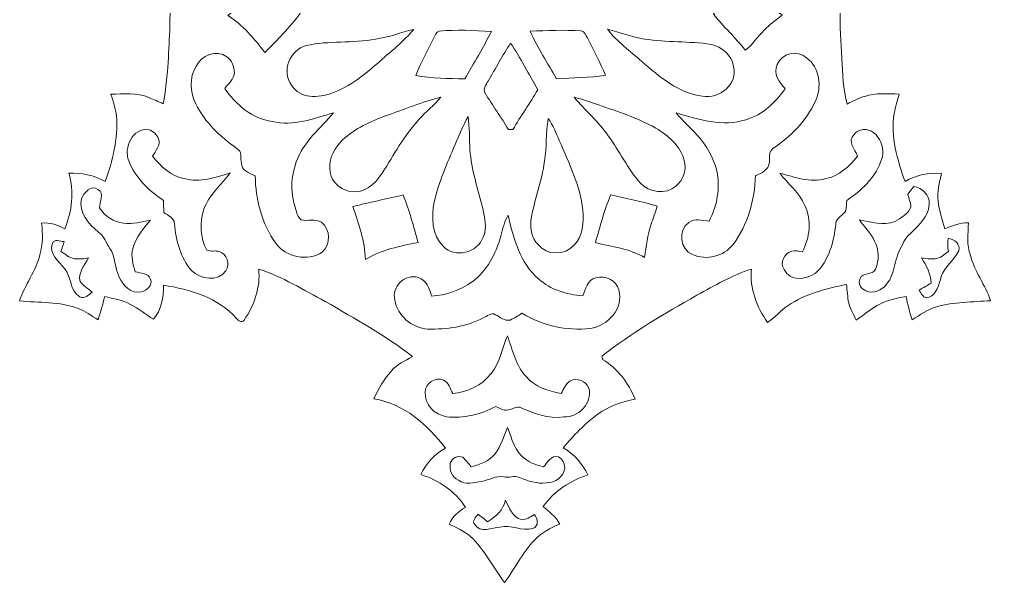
# Model space of a CAD drawing. Header units: centimetres. Extents: x -13.8 to 13.8, y -16.2 to 16.2.
# Drawn here: x -13.84 to 13.84, y -16.17 to -0.13 of the extents above; entities that cross this region are included whole.
import ezdxf

# ---------------------------------------------------------------- set-up
doc = ezdxf.new("R2010")
doc.units = ezdxf.units.CM
doc.header["$MEASUREMENT"] = 0
doc.layers.add('Layer 1', color=7, linetype='Continuous')

msp = doc.modelspace()

# ---------------------------------------------------------------- linework, layer by layer
at = {"layer": 'Layer 1', "color": 251, "lineweight": 9}
for points, knots in [([(-0.08484, 16.16816), (-0.04074, 16.16781), (0.00371, 16.16745), (0.04851, 16.16745), (0.04851, 16.16745), (0.28523, 15.77552), (0.51171, 15.37229), (0.82004, 15.03116), (0.82004, 15.03116), (1.01795, 14.80961), (1.28641, 14.66779), (1.55981, 14.56126), (1.55981, 14.56126), (1.42329, 14.36546), (1.26277, 14.18872), (1.0945, 14.02009), (1.0945, 14.02009), (1.33545, 13.7735), (1.57181, 13.50222), (1.89037, 13.3537), (1.89037, 13.3537), (2.04382, 13.2775), (2.20434, 13.21788), (2.36274, 13.15156), (2.36274, 13.15156), (2.26043, 12.95047), (2.13802, 12.75221), (1.9581, 12.61145), (1.9581, 12.61145), (1.86356, 12.52855), (1.7489, 12.46823), (1.66776, 12.37086), (1.66776, 12.37086), (2.01031, 11.96799), (2.37261, 11.56335), (2.84251, 11.30547), (2.84251, 11.30547), (3.10957, 11.14002), (3.41507, 11.05747), (3.71105, 10.96045), (3.71105, 10.96045), (3.47681, 10.52195), (3.19035, 10.08521), (2.73527, 9.85238), (2.73527, 9.85238), (2.81218, 9.74372), (2.91307, 9.65623), (3.01749, 9.57368), (3.01749, 9.57368), (3.50679, 9.19304), (4.03384, 8.86495), (4.56336, 8.54322), (4.56336, 8.54322), (5.35747, 8.08179), (6.14169, 7.58084), (7.00706, 7.26052), (7.00706, 7.26052), (7.02222, 7.74629), (7.15628, 8.23877), (7.46002, 8.62506), (7.46002, 8.62506), (7.52105, 8.69209), (7.61031, 8.6166), (7.64982, 8.56262), (7.64982, 8.56262), (8.17475, 7.9696), (8.97413, 7.74559), (9.72486, 7.60307), (9.72486, 7.60307), (9.71604, 7.96114), (9.84551, 8.29381), (10.0039, 8.60778), (10.0039, 8.60778), (10.26002, 8.41622), (10.51825, 8.21831), (10.8167, 8.09554), (10.8167, 8.09554), (11.01249, 8.02711), (11.21746, 7.98583), (11.42066, 7.94314), (11.42066, 7.94314), (11.45629, 8.16222), (11.49792, 8.38729), (11.60939, 8.58238), (11.60939, 8.58238), (11.78508, 8.55063), (11.90079, 8.38906), (12.06236, 8.32026), (12.06236, 8.32026), (12.61657, 8.07649), (13.2357, 8.12024), (13.82554, 8.07508), (13.82554, 8.07508), (13.66044, 7.54168), (13.3052, 7.07919), (13.19901, 6.52321), (13.19901, 6.52321), (13.1782, 6.29991), (13.19372, 6.07519), (13.20642, 5.85188), (13.20642, 5.85188), (12.98099, 5.8233), (12.75769, 5.87693), (12.57953, 6.01698), (12.57953, 6.01698), (12.40879, 5.74111), (12.36363, 5.40773), (12.33753, 5.09094), (12.33753, 5.09094), (12.30789, 4.86833), (12.38621, 4.65631), (12.43913, 4.4443), (12.43913, 4.4443), (12.07612, 4.40902), (11.70852, 4.46335), (11.39737, 4.66125), (11.39737, 4.66125), (11.20299, 4.06718), (11.0199, 3.44699), (11.08199, 2.81446), (11.08199, 2.81446), (11.10386, 2.59503), (11.17865, 2.38725), (11.23721, 2.17593), (11.23721, 2.17593), (10.90666, 2.17593), (10.56552, 2.12866), (10.24449, 2.23026), (10.24449, 2.23026), (10.04059, 2.29517), (9.86597, 2.42464), (9.67264, 2.51178), (9.67264, 2.51178), (9.58585, 2.19216), (9.59009, 1.85632), (9.56822, 1.52823), (9.56822, 1.52823), (9.51813, 0.60678), (9.54176, -0.31715), (9.59256, -1.23825), (9.59256, -1.23825), (9.62608, -1.67322), (9.62996, -2.11631), (9.74848, -2.53929), (9.74848, -2.53929), (9.91147, -2.4578), (10.07058, -2.36467), (10.24979, -2.32057), (10.24979, -2.32057), (10.56447, -2.21121), (10.9049, -2.25742), (11.23192, -2.25425), (11.23192, -2.25425), (11.18253, -2.43734), (11.12503, -2.61832), (11.08869, -2.80494), (11.08869, -2.80494), (10.98357, -3.46886), (11.17759, -4.13103), (11.39949, -4.75015), (11.39949, -4.75015), (11.70888, -4.55436), (12.07577, -4.4898), (12.43807, -4.51908), (12.43807, -4.51908), (12.38127, -4.77908), (12.30825, -5.04155), (12.33753, -5.31072), (12.33753, -5.31072), (12.37951, -5.576), (12.45006, -5.83706), (12.53438, -6.09247), (12.53438, -6.09247), (12.74604, -6.00146), (12.96971, -5.91961), (13.2036, -5.92455), (13.2036, -5.92455), (13.19266, -6.23182), (13.14962, -6.5532), (13.2611, -6.84812), (13.2611, -6.84812), (13.38246, -7.3092), (13.68196, -7.69373), (13.83542, -8.1414), (13.83542, -8.1414), (13.32001, -8.17386), (12.79614, -8.17951), (12.29414, -8.31215), (12.29414, -8.31215), (12.03731, -8.38306), (11.82882, -8.55557), (11.59916, -8.68221), (11.59916, -8.68221), (11.5272, -8.46631), (11.47252, -8.24406), (11.42771, -8.02146), (11.42771, -8.02146), (11.14267, -8.06944), (10.85657, -8.13894), (10.60221, -8.28005), (10.60221, -8.28005), (10.39125, -8.39787), (10.2085, -8.55698), (10.0099, -8.6928), (10.0099, -8.6928), (9.93335, -8.53546), (9.84797, -8.38129), (9.79294, -8.21514), (9.79294, -8.21514), (9.75978, -8.03628), (9.75131, -7.85565), (9.72838, -7.67609), (9.72838, -7.67609), (9.15124, -7.8038), (8.55892, -7.94209), (8.06398, -8.28075), (8.06398, -8.28075), (7.85302, -8.42116), (7.6918, -8.62189), (7.48331, -8.76476), (7.48331, -8.76476), (7.17004, -8.32309), (6.9679, -7.78757), (7.02328, -7.239), (7.02328, -7.239), (6.47189, -7.41257), (5.97765, -7.71666), (5.46894, -7.98336), (5.46894, -7.98336), (4.53832, -8.5157), (3.60522, -9.0551), (2.76279, -9.72185), (2.76279, -9.72185), (2.76702, -9.74584), (2.77513, -9.79346), (2.77937, -9.8171), (2.77937, -9.8171), (3.21081, -10.06757), (3.51914, -10.48491), (3.70541, -10.9414), (3.70541, -10.9414), (3.33323, -11.02395), (2.96034, -11.13966), (2.64919, -11.36756), (2.64919, -11.36756), (2.27772, -11.64308), (1.95069, -11.9761), (1.65753, -12.33311), (1.65753, -12.33311), (1.97644, -12.50103), (2.2054, -12.78572), (2.36344, -13.10393), (2.36344, -13.10393), (1.8565, -13.26444), (1.3933, -13.56395), (1.08568, -14.00351), (1.08568, -14.00351), (1.26701, -14.14427), (1.44728, -14.29667), (1.5584, -14.50164), (1.5584, -14.50164), (1.29841, -14.61488), (1.03559, -14.7447), (0.8405, -14.95601), (0.8405, -14.95601), (0.4976, -15.31655), (0.28099, -15.76987), (-0.01075, -16.16816), (-0.01075, -16.16816), (-0.34131, -15.7353), (-0.58437, -15.23259), (-0.9823, -14.85265), (-0.9823, -14.85265), (-1.16716, -14.70625), (-1.38024, -14.60394), (-1.59049, -14.50164), (-1.59049, -14.50164), (-1.49313, -14.29597), (-1.33085, -14.12875), (-1.12553, -14.03032), (-1.12553, -14.03032), (-1.41375, -13.56713), (-1.88436, -13.25139), (-2.39976, -13.09229), (-2.39976, -13.09229), (-2.24702, -12.77761), (-2.01206, -12.50139), (-1.69668, -12.34122), (-1.69668, -12.34122), (-2.20291, -11.67765), (-2.88272, -11.0677), (-3.73609, -10.93787), (-3.73609, -10.93787), (-3.61226, -10.64789), (-3.44328, -10.37625), (-3.23726, -10.13813), (-3.23726, -10.13813), (-3.07674, -9.94974), (-2.84179, -9.85908), (-2.63931, -9.72679), (-2.63931, -9.72679), (-3.414, -9.12636), (-4.27795, -8.6554), (-5.1218, -8.16081), (-5.1218, -8.16081), (-5.74446, -7.83731), (-6.34595, -7.45702), (-7.01728, -7.239), (-7.01728, -7.239), (-6.96437, -7.75688), (-7.13934, -8.2737), (-7.43568, -8.69315), (-7.43568, -8.69315), (-7.49177, -8.7817), (-7.60748, -8.70761), (-7.64911, -8.64341), (-7.64911, -8.64341), (-8.17474, -8.05744), (-8.96991, -7.81156), (-9.72626, -7.7029), (-9.72626, -7.7029), (-9.73014, -8.04439), (-9.782, -8.40317), (-10.01694, -8.6681), (-10.01694, -8.6681), (-10.23991, -8.53475), (-10.43852, -8.36119), (-10.67277, -8.24618), (-10.67277, -8.24618), (-10.90031, -8.12447), (-11.15678, -8.07755), (-11.40654, -8.02428), (-11.40654, -8.02428), (-11.46299, -8.24547), (-11.5219, -8.46772), (-11.59599, -8.68433), (-11.59599, -8.68433), (-11.78366, -8.57391), (-11.95617, -8.43492), (-12.16466, -8.36436), (-12.16466, -8.36436), (-12.69771, -8.15834), (-13.27768, -8.20561), (-13.83542, -8.1467), (-13.83542, -8.1467), (-13.6802, -7.6902), (-13.37116, -7.30003), (-13.24945, -6.82978), (-13.24945, -6.82978), (-13.1669, -6.53803), (-13.16832, -6.23147), (-13.20218, -5.93302), (-13.20218, -5.93302), (-12.9637, -5.8995), (-12.73899, -5.98064), (-12.53684, -6.09812), (-12.53684, -6.09812), (-12.3474, -5.59259), (-12.25744, -5.0292), (-12.4303, -4.50709), (-12.4303, -4.50709), (-12.06765, -4.49615), (-11.70252, -4.56001), (-11.38926, -4.7498), (-11.38926, -4.7498), (-11.17865, -4.15255), (-11.02202, -3.52354), (-11.06717, -2.88502), (-11.06717, -2.88502), (-11.09187, -2.66806), (-11.16419, -2.46274), (-11.23227, -2.25707), (-11.23227, -2.25707), (-10.87067, -2.25813), (-10.48508, -2.19957), (-10.14572, -2.35832), (-10.14572, -2.35832), (-10.00637, -2.40736), (-9.87443, -2.47403), (-9.73826, -2.53083), (-9.73826, -2.53083), (-9.60879, -1.84362), (-9.58762, -1.14159), (-9.55164, -0.44521), (-9.55164, -0.44521), (-9.53716, 0.387), (-9.52024, 1.22202), (-9.58797, 2.05281), (-9.58797, 2.05281), (-9.60067, 2.21509), (-9.62819, 2.37631), (-9.6871, 2.52836), (-9.6871, 2.52836), (-9.86596, 2.41829), (-10.03882, 2.28741), (-10.24414, 2.23026), (-10.24414, 2.23026), (-10.56552, 2.14207), (-10.90278, 2.17064), (-11.23157, 2.17311), (-11.23157, 2.17311), (-11.11868, 2.54776), (-11.0199, 2.93123), (-11.06294, 3.32775), (-11.06294, 3.32775), (-11.12044, 3.78989), (-11.25626, 4.23757), (-11.38644, 4.68348), (-11.38644, 4.68348), (-11.69194, 4.4704), (-12.0673, 4.40408), (-12.43524, 4.44394), (-12.43524, 4.44394), (-12.37739, 4.711), (-12.31001, 4.98263), (-12.34105, 5.2578), (-12.34105, 5.2578), (-12.38056, 5.51392), (-12.44618, 5.76651), (-12.53931, 6.00851), (-12.53931, 6.00851), (-12.75063, 5.91961), (-12.97323, 5.83777), (-13.20571, 5.84341), (-13.20571, 5.84341), (-13.19301, 6.16973), (-13.15032, 6.51122), (-13.28156, 6.82025), (-13.28156, 6.82025), (-13.40468, 7.26017), (-13.68408, 7.63305), (-13.83542, 8.06062), (-13.83542, 8.06062), (-13.32248, 8.10507), (-12.7919, 8.07332), (-12.2959, 8.23701), (-12.2959, 8.23701), (-12.0366, 8.29451), (-11.83235, 8.47161), (-11.60551, 8.59861), (-11.60551, 8.59861), (-11.5092, 8.39117), (-11.4517, 8.16998), (-11.43089, 7.94173), (-11.43089, 7.94173), (-11.12044, 7.99641), (-10.80541, 8.06732), (-10.53411, 8.2363), (-10.53411, 8.2363), (-10.35315, 8.35201), (-10.18805, 8.48995), (-10.01095, 8.61095), (-10.01095, 8.61095), (-9.80246, 8.31074), (-9.74214, 7.95338), (-9.72803, 7.59531), (-9.72803, 7.59531), (-9.15864, 7.71631), (-8.57268, 7.85319), (-8.08444, 8.18515), (-8.08444, 8.18515), (-7.86501, 8.32908), (-7.69638, 8.53405), (-7.48401, 8.68645), (-7.48401, 8.68645), (-7.33866, 8.44233), (-7.18203, 8.20032), (-7.09913, 7.92551), (-7.09913, 7.92551), (-7.04057, 7.70925), (-7.02645, 7.48453), (-7.00423, 7.26228), (-7.00423, 7.26228), (-6.38934, 7.47254), (-5.82701, 7.80733), (-5.25234, 8.10578), (-5.25234, 8.10578), (-4.36438, 8.63459), (-3.43905, 9.12319), (-2.646, 9.79135), (-2.646, 9.79135), (-2.86931, 9.91588), (-3.10003, 10.04076), (-3.27183, 10.23373), (-3.27183, 10.23373), (-3.46445, 10.45351), (-3.60485, 10.71174), (-3.72974, 10.97386), (-3.72974, 10.97386), (-2.89259, 11.15131), (-2.21808, 11.72316), (-1.69209, 12.37156), (-1.69209, 12.37156), (-1.98454, 12.57441), (-2.26359, 12.81042), (-2.398, 13.1512), (-2.398, 13.1512), (-1.9341, 13.30819), (-1.49771, 13.5696), (-1.19609, 13.96189), (-1.19609, 13.96189), (-1.17563, 13.9954), (-1.1594, 14.03244), (-1.15164, 14.0716), (-1.15164, 14.0716), (-1.32344, 14.21306), (-1.48043, 14.37005), (-1.59226, 14.56478), (-1.59226, 14.56478), (-0.84331, 14.79938), (-0.45666, 15.53598), (-0.08484, 16.16816), (-0.08484, 16.16816), (-0.08484, 16.16816), (-0.08484, 16.16816), (-0.08484, 16.16816)], [0, 0, 0, 0, 0.00769231, 0.00769231, 0.00769231, 0.00769231, 0.01538462, 0.01538462, 0.01538462, 0.01538462, 0.02307692, 0.02307692, 0.02307692, 0.02307692, 0.03076923, 0.03076923, 0.03076923, 0.03076923, 0.03846154, 0.03846154, 0.03846154, 0.03846154, 0.04615385, 0.04615385, 0.04615385, 0.04615385, 0.05384615, 0.05384615, 0.05384615, 0.05384615, 0.06153846, 0.06153846, 0.06153846, 0.06153846, 0.06923077, 0.06923077, 0.06923077, 0.06923077, 0.07692308, 0.07692308, 0.07692308, 0.07692308, 0.08461538, 0.08461538, 0.08461538, 0.08461538, 0.09230769, 0.09230769, 0.09230769, 0.09230769, 0.1, 0.1, 0.1, 0.1, 0.10769231, 0.10769231, 0.10769231, 0.10769231, 0.11538462, 0.11538462, 0.11538462, 0.11538462, 0.12307692, 0.12307692, 0.12307692, 0.12307692, 0.13076923, 0.13076923, 0.13076923, 0.13076923, 0.13846154, 0.13846154, 0.13846154, 0.13846154, 0.14615385, 0.14615385, 0.14615385, 0.14615385, 0.15384615, 0.15384615, 0.15384615, 0.15384615, 0.16153846, 0.16153846, 0.16153846, 0.16153846, 0.16923077, 0.16923077, 0.16923077, 0.16923077, 0.17692308, 0.17692308, 0.17692308, 0.17692308, 0.18461538, 0.18461538, 0.18461538, 0.18461538, 0.19230769, 0.19230769, 0.19230769, 0.19230769, 0.2, 0.2, 0.2, 0.2, 0.20769231, 0.20769231, 0.20769231, 0.20769231, 0.21538462, 0.21538462, 0.21538462, 0.21538462, 0.22307692, 0.22307692, 0.22307692, 0.22307692, 0.23076923, 0.23076923, 0.23076923, 0.23076923, 0.23846154, 0.23846154, 0.23846154, 0.23846154, 0.24615385, 0.24615385, 0.24615385, 0.24615385, 0.25384615, 0.25384615, 0.25384615, 0.25384615, 0.26153846, 0.26153846, 0.26153846, 0.26153846, 0.26923077, 0.26923077, 0.26923077, 0.26923077, 0.27692308, 0.27692308, 0.27692308, 0.27692308, 0.28461538, 0.28461538, 0.28461538, 0.28461538, 0.29230769, 0.29230769, 0.29230769, 0.29230769, 0.3, 0.3, 0.3, 0.3, 0.30769231, 0.30769231, 0.30769231, 0.30769231, 0.31538462, 0.31538462, 0.31538462, 0.31538462, 0.32307692, 0.32307692, 0.32307692, 0.32307692, 0.33076923, 0.33076923, 0.33076923, 0.33076923, 0.33846154, 0.33846154, 0.33846154, 0.33846154, 0.34615385, 0.34615385, 0.34615385, 0.34615385, 0.35384615, 0.35384615, 0.35384615, 0.35384615, 0.36153846, 0.36153846, 0.36153846, 0.36153846, 0.36923077, 0.36923077, 0.36923077, 0.36923077, 0.37692308, 0.37692308, 0.37692308, 0.37692308, 0.38461538, 0.38461538, 0.38461538, 0.38461538, 0.39230769, 0.39230769, 0.39230769, 0.39230769, 0.4, 0.4, 0.4, 0.4, 0.40769231, 0.40769231, 0.40769231, 0.40769231, 0.41538462, 0.41538462, 0.41538462, 0.41538462, 0.42307692, 0.42307692, 0.42307692, 0.42307692, 0.43076923, 0.43076923, 0.43076923, 0.43076923, 0.43846154, 0.43846154, 0.43846154, 0.43846154, 0.44615385, 0.44615385, 0.44615385, 0.44615385, 0.45384615, 0.45384615, 0.45384615, 0.45384615, 0.46153846, 0.46153846, 0.46153846, 0.46153846, 0.46923077, 0.46923077, 0.46923077, 0.46923077, 0.47692308, 0.47692308, 0.47692308, 0.47692308, 0.48461538, 0.48461538, 0.48461538, 0.48461538, 0.49230769, 0.49230769, 0.49230769, 0.49230769, 0.5, 0.5, 0.5, 0.5, 0.50769231, 0.50769231, 0.50769231, 0.50769231, 0.51538462, 0.51538462, 0.51538462, 0.51538462, 0.52307692, 0.52307692, 0.52307692, 0.52307692, 0.53076923, 0.53076923, 0.53076923, 0.53076923, 0.53846154, 0.53846154, 0.53846154, 0.53846154, 0.54615385, 0.54615385, 0.54615385, 0.54615385, 0.55384615, 0.55384615, 0.55384615, 0.55384615, 0.56153846, 0.56153846, 0.56153846, 0.56153846, 0.56923077, 0.56923077, 0.56923077, 0.56923077, 0.57692308, 0.57692308, 0.57692308, 0.57692308, 0.58461538, 0.58461538, 0.58461538, 0.58461538, 0.59230769, 0.59230769, 0.59230769, 0.59230769, 0.6, 0.6, 0.6, 0.6, 0.60769231, 0.60769231, 0.60769231, 0.60769231, 0.61538462, 0.61538462, 0.61538462, 0.61538462, 0.62307692, 0.62307692, 0.62307692, 0.62307692, 0.63076923, 0.63076923, 0.63076923, 0.63076923, 0.63846154, 0.63846154, 0.63846154, 0.63846154, 0.64615385, 0.64615385, 0.64615385, 0.64615385, 0.65384615, 0.65384615, 0.65384615, 0.65384615, 0.66153846, 0.66153846, 0.66153846, 0.66153846, 0.66923077, 0.66923077, 0.66923077, 0.66923077, 0.67692308, 0.67692308, 0.67692308, 0.67692308, 0.68461538, 0.68461538, 0.68461538, 0.68461538, 0.69230769, 0.69230769, 0.69230769, 0.69230769, 0.7, 0.7, 0.7, 0.7, 0.70769231, 0.70769231, 0.70769231, 0.70769231, 0.71538462, 0.71538462, 0.71538462, 0.71538462, 0.72307692, 0.72307692, 0.72307692, 0.72307692, 0.73076923, 0.73076923, 0.73076923, 0.73076923, 0.73846154, 0.73846154, 0.73846154, 0.73846154, 0.74615385, 0.74615385, 0.74615385, 0.74615385, 0.75384615, 0.75384615, 0.75384615, 0.75384615, 0.76153846, 0.76153846, 0.76153846, 0.76153846, 0.76923077, 0.76923077, 0.76923077, 0.76923077, 0.77692308, 0.77692308, 0.77692308, 0.77692308, 0.78461538, 0.78461538, 0.78461538, 0.78461538, 0.79230769, 0.79230769, 0.79230769, 0.79230769, 0.8, 0.8, 0.8, 0.8, 0.80769231, 0.80769231, 0.80769231, 0.80769231, 0.81538462, 0.81538462, 0.81538462, 0.81538462, 0.82307692, 0.82307692, 0.82307692, 0.82307692, 0.83076923, 0.83076923, 0.83076923, 0.83076923, 0.83846154, 0.83846154, 0.83846154, 0.83846154, 0.84615385, 0.84615385, 0.84615385, 0.84615385, 0.85384615, 0.85384615, 0.85384615, 0.85384615, 0.86153846, 0.86153846, 0.86153846, 0.86153846, 0.86923077, 0.86923077, 0.86923077, 0.86923077, 0.87692308, 0.87692308, 0.87692308, 0.87692308, 0.88461538, 0.88461538, 0.88461538, 0.88461538, 0.89230769, 0.89230769, 0.89230769, 0.89230769, 0.9, 0.9, 0.9, 0.9, 0.90769231, 0.90769231, 0.90769231, 0.90769231, 0.91538462, 0.91538462, 0.91538462, 0.91538462, 0.92307692, 0.92307692, 0.92307692, 0.92307692, 0.93076923, 0.93076923, 0.93076923, 0.93076923, 0.93846154, 0.93846154, 0.93846154, 0.93846154, 0.94615385, 0.94615385, 0.94615385, 0.94615385, 0.95384615, 0.95384615, 0.95384615, 0.95384615, 0.96153846, 0.96153846, 0.96153846, 0.96153846, 0.96923077, 0.96923077, 0.96923077, 0.96923077, 0.97692308, 0.97692308, 0.97692308, 0.97692308, 0.98461538, 0.98461538, 0.98461538, 0.98461538, 1, 1, 1, 1]), ([(-7.06949, 0.7486), (-7.29986, 0.44803), (-7.60466, 0.22049), (-7.8964, -0.01623), (-7.8964, -0.01623), (-7.4706, -0.28399), (-7.14499, -0.67733), (-6.84407, -1.07386), (-6.84407, -1.07386), (-6.48741, -0.72249), (-6.1431, -0.35525), (-5.8316, 0.03739), (-5.8316, 0.03739), (-6.13252, 0.38171), (-6.42991, 0.73201), (-6.76399, 1.04458), (-6.76399, 1.04458), (-6.90475, 0.99766), (-6.96895, 0.84596), (-7.06949, 0.7486), (-7.06949, 0.7486), (-7.06949, 0.7486), (-7.06949, 0.7486), (-7.06949, 0.7486)], [0, 0, 0, 0, 0.14285714, 0.14285714, 0.14285714, 0.14285714, 0.28571429, 0.28571429, 0.28571429, 0.28571429, 0.42857143, 0.42857143, 0.42857143, 0.42857143, 0.57142857, 0.57142857, 0.57142857, 0.57142857, 0.71428571, 0.71428571, 0.71428571, 0.71428571, 1, 1, 1, 1]), ([(5.93814, 0.02223), (6.22883, -0.33161), (6.56009, -0.65017), (6.84689, -1.00789), (6.84689, -1.00789), (7.05927, -0.85161), (7.18979, -0.61489), (7.38347, -0.43886), (7.38347, -0.43886), (7.5401, -0.28011), (7.71896, -0.14711), (7.89323, -0.00917), (7.89323, -0.00917), (7.48472, 0.27658), (7.15663, 0.65052), (6.82608, 1.01812), (6.82608, 1.01812), (6.52692, 0.68898), (6.22071, 0.36583), (5.93814, 0.02223), (5.93814, 0.02223), (5.93814, 0.02223), (5.93814, 0.02223), (5.93814, 0.02223)], [0, 0, 0, 0, 0.14285714, 0.14285714, 0.14285714, 0.14285714, 0.28571429, 0.28571429, 0.28571429, 0.28571429, 0.42857143, 0.42857143, 0.42857143, 0.42857143, 0.57142857, 0.57142857, 0.57142857, 0.57142857, 0.71428571, 0.71428571, 0.71428571, 0.71428571, 1, 1, 1, 1]), ([(-3.68634, -0.68933), (-4.33829, -0.81739), (-5.0142, -0.72672), (-5.66191, -0.87524), (-5.66191, -0.87524), (-6.12087, -0.9973), (-6.38193, -1.6062), (-6.08489, -1.99849), (-6.08489, -1.99849), (-5.83971, -2.3943), (-5.31688, -2.36926), (-4.93272, -2.23167), (-4.93272, -2.23167), (-4.40919, -2.04082), (-3.97174, -1.67887), (-3.55829, -1.3148), (-3.55829, -1.3148), (-3.23232, -1.02235), (-2.87601, -0.75777), (-2.60121, -0.4131), (-2.60121, -0.4131), (-2.96491, -0.49742), (-3.31416, -0.64135), (-3.68634, -0.68933), (-3.68634, -0.68933), (-3.68634, -0.68933), (-3.68634, -0.68933), (-3.68634, -0.68933)], [0, 0, 0, 0, 0.125, 0.125, 0.125, 0.125, 0.25, 0.25, 0.25, 0.25, 0.375, 0.375, 0.375, 0.375, 0.5, 0.5, 0.5, 0.5, 0.625, 0.625, 0.625, 0.625, 0.75, 0.75, 0.75, 0.75, 1, 1, 1, 1]), ([(-1.87413, -0.46179), (-1.96338, -0.48542), (-1.98631, -0.58737), (-2.03111, -0.65546), (-2.03111, -0.65546), (-2.20821, -1.00824), (-2.38953, -1.35961), (-2.54265, -1.72402), (-2.54265, -1.72402), (-2.08262, -1.81116), (-1.61201, -1.80869), (-1.14564, -1.82598), (-1.14564, -1.82598), (-0.88635, -1.3783), (-0.62282, -0.93239), (-0.38893, -0.47061), (-0.38893, -0.47061), (-0.88317, -0.43991), (-1.38024, -0.42298), (-1.87413, -0.46179), (-1.87413, -0.46179), (-1.87413, -0.46179), (-1.87413, -0.46179), (-1.87413, -0.46179)], [0, 0, 0, 0, 0.14285714, 0.14285714, 0.14285714, 0.14285714, 0.28571429, 0.28571429, 0.28571429, 0.28571429, 0.42857143, 0.42857143, 0.42857143, 0.42857143, 0.57142857, 0.57142857, 0.57142857, 0.57142857, 0.71428571, 0.71428571, 0.71428571, 0.71428571, 1, 1, 1, 1]), ([(0.71809, -0.46602), (0.93046, -0.93768), (1.21303, -1.37442), (1.46809, -1.82386), (1.46809, -1.82386), (1.93376, -1.79493), (2.40225, -1.79317), (2.86403, -1.72014), (2.86403, -1.72014), (2.71234, -1.35608), (2.52254, -1.00894), (2.34863, -0.65581), (2.34863, -0.65581), (2.301, -0.58173), (2.27066, -0.46355), (2.16659, -0.45438), (2.16659, -0.45438), (1.68399, -0.4258), (1.20033, -0.44379), (0.71809, -0.46602), (0.71809, -0.46602), (0.71809, -0.46602), (0.71809, -0.46602), (0.71809, -0.46602)], [0, 0, 0, 0, 0.14285714, 0.14285714, 0.14285714, 0.14285714, 0.28571429, 0.28571429, 0.28571429, 0.28571429, 0.42857143, 0.42857143, 0.42857143, 0.42857143, 0.57142857, 0.57142857, 0.57142857, 0.57142857, 0.71428571, 0.71428571, 0.71428571, 0.71428571, 1, 1, 1, 1]), ([(2.92083, -0.41169), (3.19353, -0.768), (3.56747, -1.03011), (3.89873, -1.32821), (3.89873, -1.32821), (4.39932, -1.76142), (4.94295, -2.23344), (5.62664, -2.31704), (5.62664, -2.31704), (6.10394, -2.40524), (6.64828, -1.97203), (6.51211, -1.46826), (6.51211, -1.46826), (6.46872, -1.13806), (6.17838, -0.9144), (5.87323, -0.84032), (5.87323, -0.84032), (5.24387, -0.74471), (4.60217, -0.78916), (3.97387, -0.68827), (3.97387, -0.68827), (3.61369, -0.63077), (3.27467, -0.49283), (2.92083, -0.41169), (2.92083, -0.41169), (2.92083, -0.41169), (2.92083, -0.41169), (2.92083, -0.41169)], [0, 0, 0, 0, 0.125, 0.125, 0.125, 0.125, 0.25, 0.25, 0.25, 0.25, 0.375, 0.375, 0.375, 0.375, 0.5, 0.5, 0.5, 0.5, 0.625, 0.625, 0.625, 0.625, 0.75, 0.75, 0.75, 0.75, 1, 1, 1, 1]), ([(-0.48418, -1.88771), (-0.5371, -1.98896), (-0.63905, -2.11067), (-0.56356, -2.22779), (-0.56356, -2.22779), (-0.35789, -2.58233), (-0.10741, -2.90936), (0.09508, -3.26637), (0.09508, -3.26637), (0.13741, -3.26602), (0.1801, -3.26602), (0.22279, -3.26602), (0.22279, -3.26602), (0.45174, -2.88255), (0.70891, -2.51707), (0.93363, -2.13078), (0.93363, -2.13078), (0.6754, -1.68875), (0.44468, -1.22943), (0.15858, -0.80433), (0.15858, -0.80433), (-0.07496, -1.15323), (-0.2644, -1.52964), (-0.48418, -1.88771), (-0.48418, -1.88771), (-0.48418, -1.88771), (-0.48418, -1.88771), (-0.48418, -1.88771)], [0, 0, 0, 0, 0.125, 0.125, 0.125, 0.125, 0.25, 0.25, 0.25, 0.25, 0.375, 0.375, 0.375, 0.375, 0.5, 0.5, 0.5, 0.5, 0.625, 0.625, 0.625, 0.625, 0.75, 0.75, 0.75, 0.75, 1, 1, 1, 1]), ([(-8.80304, -1.46791), (-9.00871, -1.78364), (-8.96673, -2.20662), (-8.80798, -2.53365), (-8.80798, -2.53365), (-8.55398, -3.06211), (-8.11088, -3.46816), (-7.64311, -3.80718), (-7.64311, -3.80718), (-7.47166, -3.8795), (-7.5588, -4.08587), (-7.50835, -4.21887), (-7.50835, -4.21887), (-7.52211, -4.43689), (-7.27552, -4.50391), (-7.11818, -4.58611), (-7.11818, -4.58611), (-7.10442, -5.26027), (-6.92874, -5.95065), (-6.5308, -6.5024), (-6.5308, -6.5024), (-6.23941, -6.90704), (-5.62487, -7.03545), (-5.20752, -6.7564), (-5.20752, -6.7564), (-4.9574, -6.53309), (-4.9701, -6.11611), (-5.22904, -5.9062), (-5.22904, -5.9062), (-5.40368, -5.78908), (-5.61958, -5.88222), (-5.80972, -5.84235), (-5.80972, -5.84235), (-5.94307, -5.71853), (-5.96212, -5.51533), (-6.01222, -5.34987), (-6.01222, -5.34987), (-6.12722, -4.9657), (-6.07007, -4.55612), (-5.94942, -4.18183), (-5.94942, -4.18183), (-5.73635, -3.62338), (-5.27033, -3.2265), (-4.88544, -2.79118), (-4.88544, -2.79118), (-5.44919, -2.95275), (-6.03444, -3.17959), (-6.62852, -3.03812), (-6.62852, -3.03812), (-7.2039, -2.96051), (-7.66745, -2.5587), (-7.98495, -2.09409), (-7.98495, -2.09409), (-7.87735, -1.95756), (-7.72319, -1.83021), (-7.70979, -1.64536), (-7.70979, -1.64536), (-7.72213, -1.47532), (-7.77258, -1.29011), (-7.93027, -1.1998), (-7.93027, -1.1998), (-8.21567, -0.96979), (-8.66158, -1.16064), (-8.80304, -1.46791), (-8.80304, -1.46791), (-8.80304, -1.46791), (-8.80304, -1.46791), (-8.80304, -1.46791)], [0, 0, 0, 0, 0.05555556, 0.05555556, 0.05555556, 0.05555556, 0.11111111, 0.11111111, 0.11111111, 0.11111111, 0.16666667, 0.16666667, 0.16666667, 0.16666667, 0.22222222, 0.22222222, 0.22222222, 0.22222222, 0.27777778, 0.27777778, 0.27777778, 0.27777778, 0.33333333, 0.33333333, 0.33333333, 0.33333333, 0.38888889, 0.38888889, 0.38888889, 0.38888889, 0.44444444, 0.44444444, 0.44444444, 0.44444444, 0.5, 0.5, 0.5, 0.5, 0.55555556, 0.55555556, 0.55555556, 0.55555556, 0.61111111, 0.61111111, 0.61111111, 0.61111111, 0.66666667, 0.66666667, 0.66666667, 0.66666667, 0.72222222, 0.72222222, 0.72222222, 0.72222222, 0.77777778, 0.77777778, 0.77777778, 0.77777778, 0.83333333, 0.83333333, 0.83333333, 0.83333333, 0.88888889, 0.88888889, 0.88888889, 0.88888889, 1, 1, 1, 1]), ([(7.75741, -1.41217), (7.63077, -1.66934), (7.80962, -1.92158), (7.98389, -2.09656), (7.98389, -2.09656), (7.71191, -2.4952), (7.33761, -2.85115), (6.86383, -2.98662), (6.86383, -2.98662), (6.20131, -3.19864), (5.51551, -2.97603), (4.87557, -2.79365), (4.87557, -2.79365), (5.05972, -3.01696), (5.28056, -3.20604), (5.47282, -3.4223), (5.47282, -3.4223), (5.74164, -3.7084), (5.93144, -4.064), (6.03762, -4.44112), (6.03762, -4.44112), (6.13499, -4.9283), (6.04679, -5.43983), (5.81537, -5.87728), (5.81537, -5.87728), (5.62452, -5.85258), (5.4058, -5.78661), (5.23752, -5.91326), (5.23752, -5.91326), (4.92602, -6.13869), (4.97788, -6.68725), (5.34618, -6.82872), (5.34618, -6.82872), (5.73141, -6.99982), (6.24188, -6.88093), (6.4987, -6.53979), (6.4987, -6.53979), (6.91886, -5.97923), (7.11218, -5.27297), (7.13758, -4.5787), (7.13758, -4.5787), (7.24271, -4.53249), (7.35384, -4.49121), (7.43533, -4.40655), (7.43533, -4.40655), (7.62794, -4.25556), (7.44132, -3.94264), (7.63641, -3.79977), (7.63641, -3.79977), (8.14652, -3.46781), (8.58397, -3.01413), (8.84537, -2.46027), (8.84537, -2.46027), (9.03235, -2.05669), (8.9752, -1.49049), (8.58997, -1.22308), (8.58997, -1.22308), (8.33809, -0.99377), (7.87947, -1.0855), (7.75741, -1.41217), (7.75741, -1.41217), (7.75741, -1.41217), (7.75741, -1.41217), (7.75741, -1.41217)], [0, 0, 0, 0, 0.05882353, 0.05882353, 0.05882353, 0.05882353, 0.11764706, 0.11764706, 0.11764706, 0.11764706, 0.17647059, 0.17647059, 0.17647059, 0.17647059, 0.23529412, 0.23529412, 0.23529412, 0.23529412, 0.29411765, 0.29411765, 0.29411765, 0.29411765, 0.35294118, 0.35294118, 0.35294118, 0.35294118, 0.41176471, 0.41176471, 0.41176471, 0.41176471, 0.47058824, 0.47058824, 0.47058824, 0.47058824, 0.52941176, 0.52941176, 0.52941176, 0.52941176, 0.58823529, 0.58823529, 0.58823529, 0.58823529, 0.64705882, 0.64705882, 0.64705882, 0.64705882, 0.70588235, 0.70588235, 0.70588235, 0.70588235, 0.76470588, 0.76470588, 0.76470588, 0.76470588, 0.82352941, 0.82352941, 0.82352941, 0.82352941, 0.88235294, 0.88235294, 0.88235294, 0.88235294, 1, 1, 1, 1]), ([(-3.37555, -2.86949), (-3.82781, -3.02613), (-4.27231, -3.23532), (-4.62756, -3.562), (-4.62756, -3.562), (-4.83252, -3.77472), (-5.01843, -4.0513), (-4.98845, -4.36104), (-4.98845, -4.36104), (-5.01739, -4.69265), (-4.72422, -4.95935), (-4.42648, -5.03273), (-4.42648, -5.03273), (-4.03348, -5.10575), (-3.69093, -4.8267), (-3.50431, -4.50956), (-3.50431, -4.50956), (-3.16776, -3.99309), (-2.87531, -3.43958), (-2.45269, -2.98485), (-2.45269, -2.98485), (-2.26006, -2.75837), (-2.01947, -2.5781), (-1.83073, -2.34774), (-1.83073, -2.34774), (-2.35919, -2.47615), (-2.86402, -2.68852), (-3.37555, -2.86949), (-3.37555, -2.86949), (-3.37555, -2.86949), (-3.37555, -2.86949), (-3.37555, -2.86949)], [0, 0, 0, 0, 0.11111111, 0.11111111, 0.11111111, 0.11111111, 0.22222222, 0.22222222, 0.22222222, 0.22222222, 0.33333333, 0.33333333, 0.33333333, 0.33333333, 0.44444444, 0.44444444, 0.44444444, 0.44444444, 0.55555556, 0.55555556, 0.55555556, 0.55555556, 0.66666667, 0.66666667, 0.66666667, 0.66666667, 0.77777778, 0.77777778, 0.77777778, 0.77777778, 1, 1, 1, 1]), ([(1.97256, -2.34844), (2.2823, -2.72627), (2.66754, -3.03989), (2.94129, -3.44805), (2.94129, -3.44805), (3.27043, -3.87985), (3.48986, -4.38855), (3.85675, -4.79178), (3.85675, -4.79178), (4.10793, -5.06836), (4.58418, -5.12586), (4.87169, -4.87645), (4.87169, -4.87645), (5.08195, -4.70359), (5.18002, -4.40937), (5.10735, -4.14408), (5.10735, -4.14408), (5.00081, -3.72921), (4.64415, -3.44064), (4.29666, -3.22368), (4.29666, -3.22368), (3.78126, -2.93687), (3.21681, -2.75766), (2.66224, -2.56505), (2.66224, -2.56505), (2.43294, -2.49061), (2.20928, -2.39607), (1.97256, -2.34844), (1.97256, -2.34844), (1.97256, -2.34844), (1.97256, -2.34844), (1.97256, -2.34844)], [0, 0, 0, 0, 0.11111111, 0.11111111, 0.11111111, 0.11111111, 0.22222222, 0.22222222, 0.22222222, 0.22222222, 0.33333333, 0.33333333, 0.33333333, 0.33333333, 0.44444444, 0.44444444, 0.44444444, 0.44444444, 0.55555556, 0.55555556, 0.55555556, 0.55555556, 0.66666667, 0.66666667, 0.66666667, 0.66666667, 0.77777778, 0.77777778, 0.77777778, 0.77777778, 1, 1, 1, 1]), ([(-1.04898, -2.89666), (-1.20032, -3.15031), (-1.30157, -3.429), (-1.42328, -3.69676), (-1.42328, -3.69676), (-1.64729, -4.22945), (-1.89141, -4.75968), (-2.017, -5.32659), (-2.017, -5.32659), (-2.09532, -5.75451), (-2.09602, -6.27168), (-1.757, -6.59553), (-1.757, -6.59553), (-1.43139, -6.93914), (-0.77099, -6.77757), (-0.62353, -6.3313), (-0.62353, -6.3313), (-0.50535, -6.06919), (-0.57449, -5.77885), (-0.63411, -5.51286), (-0.63411, -5.51286), (-0.77275, -4.95723), (-0.95902, -4.40902), (-0.99818, -3.83399), (-0.99818, -3.83399), (-1.01088, -3.52107), (-1.01546, -3.20781), (-1.04898, -2.89666), (-1.04898, -2.89666), (-1.04898, -2.89666), (-1.04898, -2.89666), (-1.04898, -2.89666)], [0, 0, 0, 0, 0.11111111, 0.11111111, 0.11111111, 0.11111111, 0.22222222, 0.22222222, 0.22222222, 0.22222222, 0.33333333, 0.33333333, 0.33333333, 0.33333333, 0.44444444, 0.44444444, 0.44444444, 0.44444444, 0.55555556, 0.55555556, 0.55555556, 0.55555556, 0.66666667, 0.66666667, 0.66666667, 0.66666667, 0.77777778, 0.77777778, 0.77777778, 0.77777778, 1, 1, 1, 1]), ([(1.23314, -2.95487), (1.14742, -3.35245), (1.19822, -3.76484), (1.1259, -4.16489), (1.1259, -4.16489), (1.05534, -4.74204), (0.82851, -5.2832), (0.73749, -5.85576), (0.73749, -5.85576), (0.72091, -6.096), (0.75689, -6.36975), (0.9421, -6.54297), (0.9421, -6.54297), (1.18622, -6.85694), (1.71398, -6.86047), (1.96727, -6.55814), (1.96727, -6.55814), (2.22409, -6.29497), (2.25373, -5.90585), (2.21457, -5.55978), (2.21457, -5.55978), (2.14507, -4.85281), (1.81064, -4.22028), (1.54676, -3.57364), (1.54676, -3.57364), (1.44622, -3.3655), (1.37743, -3.13866), (1.23314, -2.95487), (1.23314, -2.95487), (1.23314, -2.95487), (1.23314, -2.95487), (1.23314, -2.95487)], [0, 0, 0, 0, 0.11111111, 0.11111111, 0.11111111, 0.11111111, 0.22222222, 0.22222222, 0.22222222, 0.22222222, 0.33333333, 0.33333333, 0.33333333, 0.33333333, 0.44444444, 0.44444444, 0.44444444, 0.44444444, 0.55555556, 0.55555556, 0.55555556, 0.55555556, 0.66666667, 0.66666667, 0.66666667, 0.66666667, 0.77777778, 0.77777778, 0.77777778, 0.77777778, 1, 1, 1, 1]), ([(-10.71933, -4.16207), (-10.53942, -4.64079), (-10.14429, -5.00697), (-9.72837, -5.28779), (-9.72837, -5.28779), (-9.72732, -5.3975), (-9.72485, -5.50721), (-9.72203, -5.61763), (-9.72203, -5.61763), (-9.61584, -5.71641), (-9.42358, -5.77779), (-9.4197, -5.94889), (-9.4197, -5.94889), (-9.37631, -6.42514), (-9.24648, -6.90809), (-8.93534, -7.2831), (-8.93534, -7.2831), (-8.68769, -7.53533), (-8.17051, -7.61541), (-7.95849, -7.28557), (-7.95849, -7.28557), (-7.8195, -7.10247), (-7.93133, -6.80861), (-8.14405, -6.74299), (-8.14405, -6.74299), (-8.25446, -6.6989), (-8.39065, -6.7571), (-8.49084, -6.69713), (-8.49084, -6.69713), (-8.70321, -6.35635), (-8.69545, -5.90867), (-8.57797, -5.5372), (-8.57797, -5.5372), (-8.43792, -5.1241), (-8.08444, -4.84434), (-7.83185, -4.50356), (-7.83185, -4.50356), (-8.25235, -4.63797), (-8.69686, -4.78261), (-9.1403, -4.66443), (-9.1403, -4.66443), (-9.51989, -4.59634), (-9.81164, -4.31165), (-10.04376, -4.02131), (-10.04376, -4.02131), (-9.95979, -3.86891), (-9.80493, -3.72322), (-9.8709, -3.52884), (-9.8709, -3.52884), (-9.91641, -3.40995), (-10.02471, -3.30976), (-10.14536, -3.27131), (-10.14536, -3.27131), (-10.6068, -3.19969), (-10.87914, -3.78389), (-10.71933, -4.16207), (-10.71933, -4.16207), (-10.71933, -4.16207), (-10.71933, -4.16207), (-10.71933, -4.16207)], [0, 0, 0, 0, 0.0625, 0.0625, 0.0625, 0.0625, 0.125, 0.125, 0.125, 0.125, 0.1875, 0.1875, 0.1875, 0.1875, 0.25, 0.25, 0.25, 0.25, 0.3125, 0.3125, 0.3125, 0.3125, 0.375, 0.375, 0.375, 0.375, 0.4375, 0.4375, 0.4375, 0.4375, 0.5, 0.5, 0.5, 0.5, 0.5625, 0.5625, 0.5625, 0.5625, 0.625, 0.625, 0.625, 0.625, 0.6875, 0.6875, 0.6875, 0.6875, 0.75, 0.75, 0.75, 0.75, 0.8125, 0.8125, 0.8125, 0.8125, 0.875, 0.875, 0.875, 0.875, 1, 1, 1, 1]), ([(9.93934, -3.41771), (9.75308, -3.59763), (9.96333, -3.84069), (10.04835, -4.02237), (10.04835, -4.02237), (9.81481, -4.31306), (9.52095, -4.59564), (9.14065, -4.66513), (9.14065, -4.66513), (8.69545, -4.78931), (8.25448, -4.62033), (7.82691, -4.50779), (7.82691, -4.50779), (8.0675, -4.8133), (8.38959, -5.06448), (8.54129, -5.43242), (8.54129, -5.43242), (8.74766, -5.84835), (8.68204, -6.34894), (8.47567, -6.75181), (8.47567, -6.75181), (8.37548, -6.73417), (8.27175, -6.69819), (8.17052, -6.72853), (8.17052, -6.72853), (7.95813, -6.78533), (7.81915, -7.06402), (7.95497, -7.25487), (7.95497, -7.25487), (8.10701, -7.58649), (8.58256, -7.55262), (8.83832, -7.36177), (8.83832, -7.36177), (9.23661, -7.00934), (9.36855, -6.4583), (9.42429, -5.9503), (9.42429, -5.9503), (9.43417, -5.77462), (9.64372, -5.71147), (9.71286, -5.56754), (9.71286, -5.56754), (9.7305, -5.47335), (9.73121, -5.37986), (9.73861, -5.28532), (9.73861, -5.28532), (10.20357, -4.9717), (10.65972, -4.53496), (10.76802, -3.96275), (10.76802, -3.96275), (10.76731, -3.7405), (10.69323, -3.49814), (10.50908, -3.35986), (10.50908, -3.35986), (10.34433, -3.22862), (10.0614, -3.22474), (9.93934, -3.41771), (9.93934, -3.41771), (9.93934, -3.41771), (9.93934, -3.41771), (9.93934, -3.41771)], [0, 0, 0, 0, 0.0625, 0.0625, 0.0625, 0.0625, 0.125, 0.125, 0.125, 0.125, 0.1875, 0.1875, 0.1875, 0.1875, 0.25, 0.25, 0.25, 0.25, 0.3125, 0.3125, 0.3125, 0.3125, 0.375, 0.375, 0.375, 0.375, 0.4375, 0.4375, 0.4375, 0.4375, 0.5, 0.5, 0.5, 0.5, 0.5625, 0.5625, 0.5625, 0.5625, 0.625, 0.625, 0.625, 0.625, 0.6875, 0.6875, 0.6875, 0.6875, 0.75, 0.75, 0.75, 0.75, 0.8125, 0.8125, 0.8125, 0.8125, 0.875, 0.875, 0.875, 0.875, 1, 1, 1, 1]), ([(-12.06553, -5.2257), (-12.16466, -5.63033), (-11.86198, -5.95348), (-11.58399, -6.19195), (-11.58399, -6.19195), (-11.4143, -6.29708), (-11.36739, -6.49358), (-11.26261, -6.64951), (-11.26261, -6.64951), (-11.08375, -6.88763), (-11.1342, -7.21184), (-10.98956, -7.46725), (-10.98956, -7.46725), (-10.89043, -7.71349), (-10.64772, -7.95055), (-10.35985, -7.88952), (-10.35985, -7.88952), (-10.20922, -7.85248), (-10.03671, -7.70114), (-10.09703, -7.53181), (-10.09703, -7.53181), (-10.1517, -7.34942), (-10.38842, -7.36141), (-10.53307, -7.31626), (-10.53307, -7.31626), (-10.6015, -7.10424), (-10.66747, -6.8767), (-10.60045, -6.65445), (-10.60045, -6.65445), (-10.53518, -6.33342), (-10.29424, -6.09282), (-10.10091, -5.84341), (-10.10091, -5.84341), (-10.35421, -5.89104), (-10.60856, -5.97852), (-10.86926, -5.93337), (-10.86926, -5.93337), (-11.14196, -5.90091), (-11.41219, -5.73758), (-11.54907, -5.49769), (-11.54907, -5.49769), (-11.56953, -5.32518), (-11.39137, -5.07965), (-11.59987, -4.9724), (-11.59987, -4.9724), (-11.79284, -4.83376), (-11.98898, -5.0606), (-12.06553, -5.2257), (-12.06553, -5.2257), (-12.06553, -5.2257), (-12.06553, -5.2257), (-12.06553, -5.2257)], [0, 0, 0, 0, 0.07142857, 0.07142857, 0.07142857, 0.07142857, 0.14285714, 0.14285714, 0.14285714, 0.14285714, 0.21428571, 0.21428571, 0.21428571, 0.21428571, 0.28571429, 0.28571429, 0.28571429, 0.28571429, 0.35714286, 0.35714286, 0.35714286, 0.35714286, 0.42857143, 0.42857143, 0.42857143, 0.42857143, 0.5, 0.5, 0.5, 0.5, 0.57142857, 0.57142857, 0.57142857, 0.57142857, 0.64285714, 0.64285714, 0.64285714, 0.64285714, 0.71428571, 0.71428571, 0.71428571, 0.71428571, 0.78571429, 0.78571429, 0.78571429, 0.78571429, 0.85714286, 0.85714286, 0.85714286, 0.85714286, 1, 1, 1, 1]), ([(11.64644, -4.88527), (11.60446, -4.94065), (11.52085, -5.05072), (11.47887, -5.10575), (11.47887, -5.10575), (11.50215, -5.22958), (11.56283, -5.35058), (11.56636, -5.47864), (11.56636, -5.47864), (11.48204, -5.67267), (11.28096, -5.78873), (11.10351, -5.8861), (11.10351, -5.8861), (10.77543, -6.01874), (10.42865, -5.89209), (10.09739, -5.842), (10.09739, -5.842), (10.23956, -6.04379), (10.42618, -6.21594), (10.52919, -6.44419), (10.52919, -6.44419), (10.65619, -6.68725), (10.66466, -6.99382), (10.55388, -7.24464), (10.55388, -7.24464), (10.47521, -7.42174), (10.18664, -7.32508), (10.11609, -7.5124), (10.11609, -7.5124), (10.04271, -7.64822), (10.14537, -7.81262), (10.28189, -7.85671), (10.28189, -7.85671), (10.49038, -7.95831), (10.74474, -7.84613), (10.87209, -7.66833), (10.87209, -7.66833), (11.14655, -7.34801), (11.0834, -6.88199), (11.32929, -6.54826), (11.32929, -6.54826), (11.41043, -6.28085), (11.67042, -6.1528), (11.832, -5.94466), (11.832, -5.94466), (11.95476, -5.78097), (12.09799, -5.60493), (12.08106, -5.38515), (12.08106, -5.38515), (12.11598, -5.12304), (11.87574, -4.93501), (11.64644, -4.88527), (11.64644, -4.88527), (11.64644, -4.88527), (11.64644, -4.88527), (11.64644, -4.88527)], [0, 0, 0, 0, 0.06666667, 0.06666667, 0.06666667, 0.06666667, 0.13333333, 0.13333333, 0.13333333, 0.13333333, 0.2, 0.2, 0.2, 0.2, 0.26666667, 0.26666667, 0.26666667, 0.26666667, 0.33333333, 0.33333333, 0.33333333, 0.33333333, 0.4, 0.4, 0.4, 0.4, 0.46666667, 0.46666667, 0.46666667, 0.46666667, 0.53333333, 0.53333333, 0.53333333, 0.53333333, 0.6, 0.6, 0.6, 0.6, 0.66666667, 0.66666667, 0.66666667, 0.66666667, 0.73333333, 0.73333333, 0.73333333, 0.73333333, 0.8, 0.8, 0.8, 0.8, 0.86666667, 0.86666667, 0.86666667, 0.86666667, 1, 1, 1, 1]), ([(-4.33793, -5.46065), (-4.16083, -5.94748), (-4.00102, -6.44313), (-3.97351, -6.96595), (-3.97351, -6.96595), (-3.51948, -6.68443), (-2.99314, -6.58424), (-2.47561, -6.48652), (-2.47561, -6.48652), (-2.60121, -6.02932), (-2.72467, -5.57001), (-2.90388, -5.13009), (-2.90388, -5.13009), (-3.38084, -5.2451), (-3.86309, -5.33788), (-4.33793, -5.46065), (-4.33793, -5.46065), (-4.33793, -5.46065), (-4.33793, -5.46065), (-4.33793, -5.46065)], [0, 0, 0, 0, 0.16666667, 0.16666667, 0.16666667, 0.16666667, 0.33333333, 0.33333333, 0.33333333, 0.33333333, 0.5, 0.5, 0.5, 0.5, 0.66666667, 0.66666667, 0.66666667, 0.66666667, 1, 1, 1, 1]), ([(3.01008, -5.12762), (2.83158, -5.5686), (2.70669, -6.03003), (2.57758, -6.48723), (2.57758, -6.48723), (3.05136, -6.60012), (3.54595, -6.66221), (3.97634, -6.90774), (3.97634, -6.90774), (4.03067, -6.59165), (4.05995, -6.26921), (4.16226, -5.96371), (4.16226, -5.96371), (4.22152, -5.7912), (4.28996, -5.62222), (4.3397, -5.44689), (4.3397, -5.44689), (3.90226, -5.31812), (3.45352, -5.2324), (3.01008, -5.12762), (3.01008, -5.12762), (3.01008, -5.12762), (3.01008, -5.12762), (3.01008, -5.12762)], [0, 0, 0, 0, 0.14285714, 0.14285714, 0.14285714, 0.14285714, 0.28571429, 0.28571429, 0.28571429, 0.28571429, 0.42857143, 0.42857143, 0.42857143, 0.42857143, 0.57142857, 0.57142857, 0.57142857, 0.57142857, 0.71428571, 0.71428571, 0.71428571, 0.71428571, 1, 1, 1, 1]), ([(-0.12011, -6.30414), (-0.25911, -6.80155), (-0.50888, -7.29615), (-0.93821, -7.60271), (-0.93821, -7.60271), (-1.26911, -7.8553), (-1.6808, -7.97772), (-2.09144, -8.01158), (-2.09144, -8.01158), (-2.15741, -7.80344), (-2.22796, -7.54168), (-2.47244, -7.48453), (-2.47244, -7.48453), (-2.84744, -7.35118), (-3.23655, -7.75229), (-3.1406, -8.1213), (-3.1406, -8.1213), (-3.06898, -8.56862), (-2.65235, -8.91716), (-2.20503, -8.94715), (-2.20503, -8.94715), (-1.66528, -8.9602), (-1.09978, -8.89), (-0.61965, -8.62683), (-0.61965, -8.62683), (-0.5117, -8.59225), (-0.39528, -8.45714), (-0.27886, -8.53899), (-0.27886, -8.53899), (-0.13952, -8.5979), (-0.01887, -8.73301), (0.14976, -8.69174), (0.14976, -8.69174), (0.26794, -8.63953), (0.37695, -8.56862), (0.48314, -8.49524), (0.48314, -8.49524), (1.06275, -8.84484), (1.75666, -9.01418), (2.43153, -8.9281), (2.43153, -8.9281), (2.93036, -8.86389), (3.3872, -8.35201), (3.24715, -7.83414), (3.24715, -7.83414), (3.17589, -7.5632), (2.8538, -7.39457), (2.58781, -7.49406), (2.58781, -7.49406), (2.35215, -7.54274), (2.29006, -7.81226), (2.21774, -8.00206), (2.21774, -8.00206), (1.76407, -7.96149), (1.29629, -7.8359), (0.95727, -7.51593), (0.95727, -7.51593), (0.42634, -7.06649), (0.23725, -6.35952), (0.0912, -5.709), (0.0912, -5.709), (-0.02945, -5.8868), (-0.05661, -6.10341), (-0.12011, -6.30414), (-0.12011, -6.30414), (-0.12011, -6.30414), (-0.12011, -6.30414), (-0.12011, -6.30414)], [0, 0, 0, 0, 0.05555556, 0.05555556, 0.05555556, 0.05555556, 0.11111111, 0.11111111, 0.11111111, 0.11111111, 0.16666667, 0.16666667, 0.16666667, 0.16666667, 0.22222222, 0.22222222, 0.22222222, 0.22222222, 0.27777778, 0.27777778, 0.27777778, 0.27777778, 0.33333333, 0.33333333, 0.33333333, 0.33333333, 0.38888889, 0.38888889, 0.38888889, 0.38888889, 0.44444444, 0.44444444, 0.44444444, 0.44444444, 0.5, 0.5, 0.5, 0.5, 0.55555556, 0.55555556, 0.55555556, 0.55555556, 0.61111111, 0.61111111, 0.61111111, 0.61111111, 0.66666667, 0.66666667, 0.66666667, 0.66666667, 0.72222222, 0.72222222, 0.72222222, 0.72222222, 0.77777778, 0.77777778, 0.77777778, 0.77777778, 0.83333333, 0.83333333, 0.83333333, 0.83333333, 0.88888889, 0.88888889, 0.88888889, 0.88888889, 1, 1, 1, 1]), ([(-12.89597, -6.51157), (-13.01168, -6.81496), (-12.70265, -7.01781), (-12.55095, -7.22806), (-12.55095, -7.22806), (-12.33682, -7.45949), (-12.41584, -7.86553), (-12.1121, -8.02746), (-12.1121, -8.02746), (-11.98157, -8.10895), (-11.86445, -7.97101), (-11.76638, -7.90116), (-11.76638, -7.90116), (-11.87644, -7.79604), (-12.01297, -7.71631), (-12.10645, -7.59566), (-12.10645, -7.59566), (-12.17242, -7.34025), (-11.98122, -7.13034), (-11.86374, -6.92362), (-11.86374, -6.92362), (-11.99815, -6.94514), (-12.13468, -6.96136), (-12.2705, -6.94478), (-12.2705, -6.94478), (-12.4176, -6.91868), (-12.53155, -6.81214), (-12.65397, -6.73559), (-12.65397, -6.73559), (-12.62186, -6.64245), (-12.58941, -6.54967), (-12.56013, -6.45583), (-12.56013, -6.45583), (-12.67654, -6.45125), (-12.83847, -6.3687), (-12.89597, -6.51157), (-12.89597, -6.51157), (-12.89597, -6.51157), (-12.89597, -6.51157), (-12.89597, -6.51157)], [0, 0, 0, 0, 0.09090909, 0.09090909, 0.09090909, 0.09090909, 0.18181818, 0.18181818, 0.18181818, 0.18181818, 0.27272727, 0.27272727, 0.27272727, 0.27272727, 0.36363636, 0.36363636, 0.36363636, 0.36363636, 0.45454545, 0.45454545, 0.45454545, 0.45454545, 0.54545455, 0.54545455, 0.54545455, 0.54545455, 0.63636364, 0.63636364, 0.63636364, 0.63636364, 0.72727273, 0.72727273, 0.72727273, 0.72727273, 0.81818182, 0.81818182, 0.81818182, 0.81818182, 1, 1, 1, 1]), ([(12.62751, -6.37011), (12.60599, -6.49182), (12.61093, -6.61599), (12.63492, -6.737), (12.63492, -6.737), (12.51356, -6.81955), (12.40032, -6.93455), (12.24827, -6.9529), (12.24827, -6.9529), (12.11845, -6.95642), (11.99145, -6.94161), (11.86445, -6.92291), (11.86445, -6.92291), (12.0098, -7.13669), (12.13327, -7.37411), (12.14597, -7.63834), (12.14597, -7.63834), (12.03132, -7.70502), (11.91561, -7.76993), (11.80166, -7.83731), (11.80166, -7.83731), (11.85457, -7.93221), (11.92548, -8.09237), (12.06201, -8.04968), (12.06201, -8.04968), (12.31001, -7.96537), (12.36293, -7.66798), (12.43101, -7.44961), (12.43101, -7.44961), (12.52732, -7.1628), (12.79826, -6.98606), (12.93055, -6.72077), (12.93055, -6.72077), (12.98452, -6.51863), (12.80178, -6.38951), (12.62751, -6.37011), (12.62751, -6.37011), (12.62751, -6.37011), (12.62751, -6.37011), (12.62751, -6.37011)], [0, 0, 0, 0, 0.09090909, 0.09090909, 0.09090909, 0.09090909, 0.18181818, 0.18181818, 0.18181818, 0.18181818, 0.27272727, 0.27272727, 0.27272727, 0.27272727, 0.36363636, 0.36363636, 0.36363636, 0.36363636, 0.45454545, 0.45454545, 0.45454545, 0.45454545, 0.54545455, 0.54545455, 0.54545455, 0.54545455, 0.63636364, 0.63636364, 0.63636364, 0.63636364, 0.72727273, 0.72727273, 0.72727273, 0.72727273, 0.81818182, 0.81818182, 0.81818182, 0.81818182, 1, 1, 1, 1]), ([(-0.40481, -10.21927), (-0.65493, -10.56499), (-1.07791, -10.73891), (-1.49101, -10.78618), (-1.49101, -10.78618), (-1.56227, -10.65036), (-1.60213, -10.46974), (-1.757, -10.40447), (-1.757, -10.40447), (-1.9849, -10.29935), (-2.27876, -10.4962), (-2.27418, -10.74561), (-2.27418, -10.74561), (-2.30064, -11.09804), (-2.00113, -11.38767), (-1.67128, -11.44587), (-1.67128, -11.44587), (-1.18233, -11.49914), (-0.68985, -11.38696), (-0.26123, -11.15166), (-0.26123, -11.15166), (-0.17903, -11.18799), (-0.0993, -11.23174), (-0.01287, -11.26031), (-0.01287, -11.26031), (0.13494, -11.2716), (0.26794, -11.16365), (0.41329, -11.17247), (0.41329, -11.17247), (0.81192, -11.33934), (1.23208, -11.51326), (1.67553, -11.44975), (1.67553, -11.44975), (2.0911, -11.47621), (2.50102, -11.05076), (2.39025, -10.63554), (2.39025, -10.63554), (2.31441, -10.4274), (2.05053, -10.31734), (1.85121, -10.42917), (1.85121, -10.42917), (1.72315, -10.51031), (1.67235, -10.66271), (1.59791, -10.78759), (1.59791, -10.78759), (1.23773, -10.70645), (0.84438, -10.60379), (0.6059, -10.2997), (0.6059, -10.2997), (0.29405, -9.98361), (0.21467, -9.53911), (0.0725, -9.13694), (0.0725, -9.13694), (-0.09083, -9.49537), (-0.13423, -9.91552), (-0.40481, -10.21927), (-0.40481, -10.21927), (-0.40481, -10.21927), (-0.40481, -10.21927), (-0.40481, -10.21927)], [0, 0, 0, 0, 0.0625, 0.0625, 0.0625, 0.0625, 0.125, 0.125, 0.125, 0.125, 0.1875, 0.1875, 0.1875, 0.1875, 0.25, 0.25, 0.25, 0.25, 0.3125, 0.3125, 0.3125, 0.3125, 0.375, 0.375, 0.375, 0.375, 0.4375, 0.4375, 0.4375, 0.4375, 0.5, 0.5, 0.5, 0.5, 0.5625, 0.5625, 0.5625, 0.5625, 0.625, 0.625, 0.625, 0.625, 0.6875, 0.6875, 0.6875, 0.6875, 0.75, 0.75, 0.75, 0.75, 0.8125, 0.8125, 0.8125, 0.8125, 0.875, 0.875, 0.875, 0.875, 1, 1, 1, 1]), ([(0.07215, -11.75632), (-0.04427, -12.00432), (-0.11482, -12.2742), (-0.27781, -12.49927), (-0.27781, -12.49927), (-0.44502, -12.71058), (-0.71031, -12.79807), (-0.95937, -12.87039), (-0.95937, -12.87039), (-1.03945, -12.77796), (-1.11953, -12.68377), (-1.20208, -12.59522), (-1.20208, -12.59522), (-1.34602, -12.54901), (-1.51711, -12.62204), (-1.55874, -12.76879), (-1.55874, -12.76879), (-1.59508, -12.95823), (-1.509, -13.17378), (-1.32556, -13.25421), (-1.32556, -13.25421), (-1.13823, -13.39603), (-0.87894, -13.31666), (-0.66763, -13.29055), (-0.66763, -13.29055), (-0.45843, -13.25174), (-0.2577, -13.11204), (-0.03827, -13.15967), (-0.03827, -13.15967), (0.11201, -13.19459), (0.26724, -13.10922), (0.41293, -13.17272), (0.41293, -13.17272), (0.65706, -13.27432), (0.9107, -13.36745), (1.18199, -13.32371), (1.18199, -13.32371), (1.43317, -13.34735), (1.67129, -13.13956), (1.70234, -12.89579), (1.70234, -12.89579), (1.70163, -12.77338), (1.63354, -12.64638), (1.52312, -12.58958), (1.52312, -12.58958), (1.31075, -12.53278), (1.21056, -12.74515), (1.09909, -12.87498), (1.09909, -12.87498), (0.91917, -12.81959), (0.72726, -12.78149), (0.58332, -12.65096), (0.58332, -12.65096), (0.27676, -12.45023), (0.19774, -12.07382), (0.07215, -11.75632), (0.07215, -11.75632), (0.07215, -11.75632), (0.07215, -11.75632), (0.07215, -11.75632)], [0, 0, 0, 0, 0.0625, 0.0625, 0.0625, 0.0625, 0.125, 0.125, 0.125, 0.125, 0.1875, 0.1875, 0.1875, 0.1875, 0.25, 0.25, 0.25, 0.25, 0.3125, 0.3125, 0.3125, 0.3125, 0.375, 0.375, 0.375, 0.375, 0.4375, 0.4375, 0.4375, 0.4375, 0.5, 0.5, 0.5, 0.5, 0.5625, 0.5625, 0.5625, 0.5625, 0.625, 0.625, 0.625, 0.625, 0.6875, 0.6875, 0.6875, 0.6875, 0.75, 0.75, 0.75, 0.75, 0.8125, 0.8125, 0.8125, 0.8125, 0.875, 0.875, 0.875, 0.875, 1, 1, 1, 1]), ([(0.01041, -13.81901), (-0.04709, -14.103), (-0.25805, -14.2942), (-0.49618, -14.4339), (-0.49618, -14.4339), (-0.58684, -14.36194), (-0.67715, -14.29138), (-0.76817, -14.22118), (-0.76817, -14.22118), (-0.82743, -14.30584), (-0.95549, -14.41132), (-0.8613, -14.51786), (-0.8613, -14.51786), (-0.69726, -14.7641), (-0.37658, -14.61135), (-0.1434, -14.58595), (-0.1434, -14.58595), (0.1734, -14.51504), (0.4849, -14.71577), (0.79605, -14.63005), (0.79605, -14.63005), (0.96891, -14.55385), (0.94386, -14.34853), (0.82886, -14.23282), (0.82886, -14.23282), (0.72161, -14.30126), (0.6119, -14.37287), (0.48031, -14.38275), (0.48031, -14.38275), (0.21679, -14.30796), (0.12507, -14.03632), (0.01041, -13.81901)], [0, 0, 0, 0, 0.11111111, 0.11111111, 0.11111111, 0.11111111, 0.22222222, 0.22222222, 0.22222222, 0.22222222, 0.33333333, 0.33333333, 0.33333333, 0.33333333, 0.44444444, 0.44444444, 0.44444444, 0.44444444, 0.55555556, 0.55555556, 0.55555556, 0.55555556, 0.66666667, 0.66666667, 0.66666667, 0.66666667, 0.77777778, 0.77777778, 0.77777778, 0.77777778, 1, 1, 1, 1])]:
    msp.add_open_spline(points, degree=3, knots=knots, dxfattribs=at)

doc.saveas('drawing.dxf')
